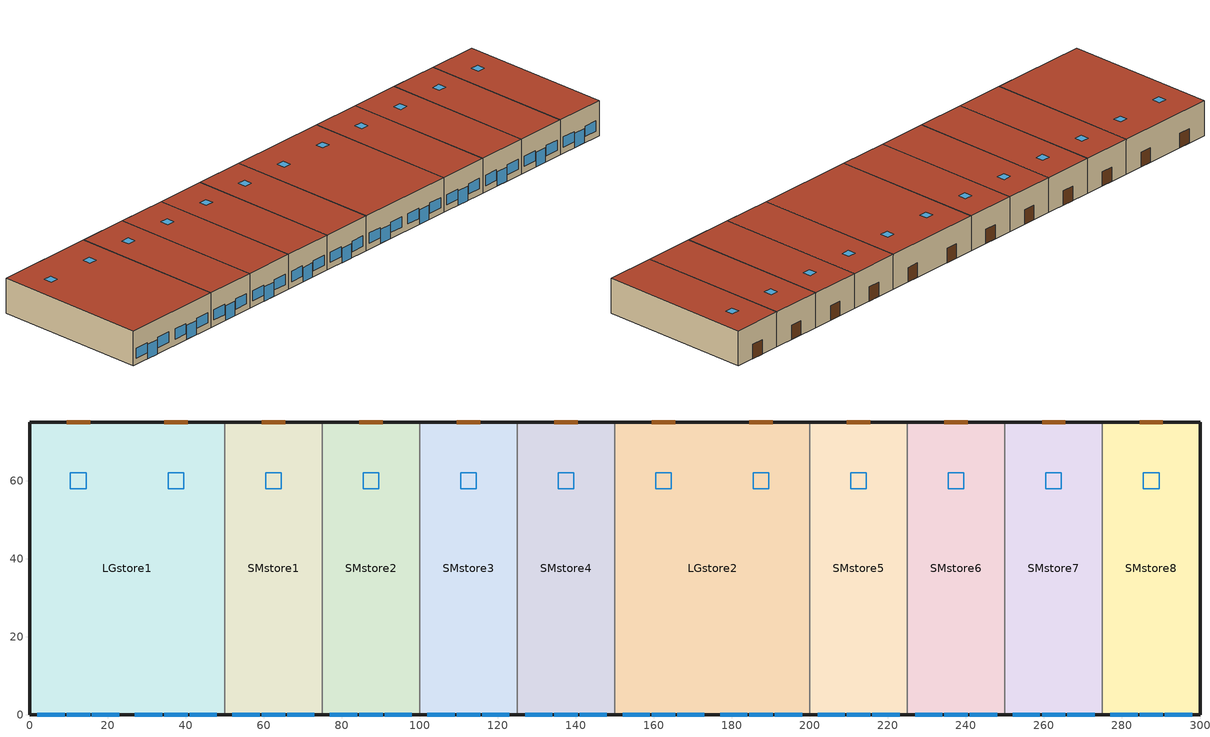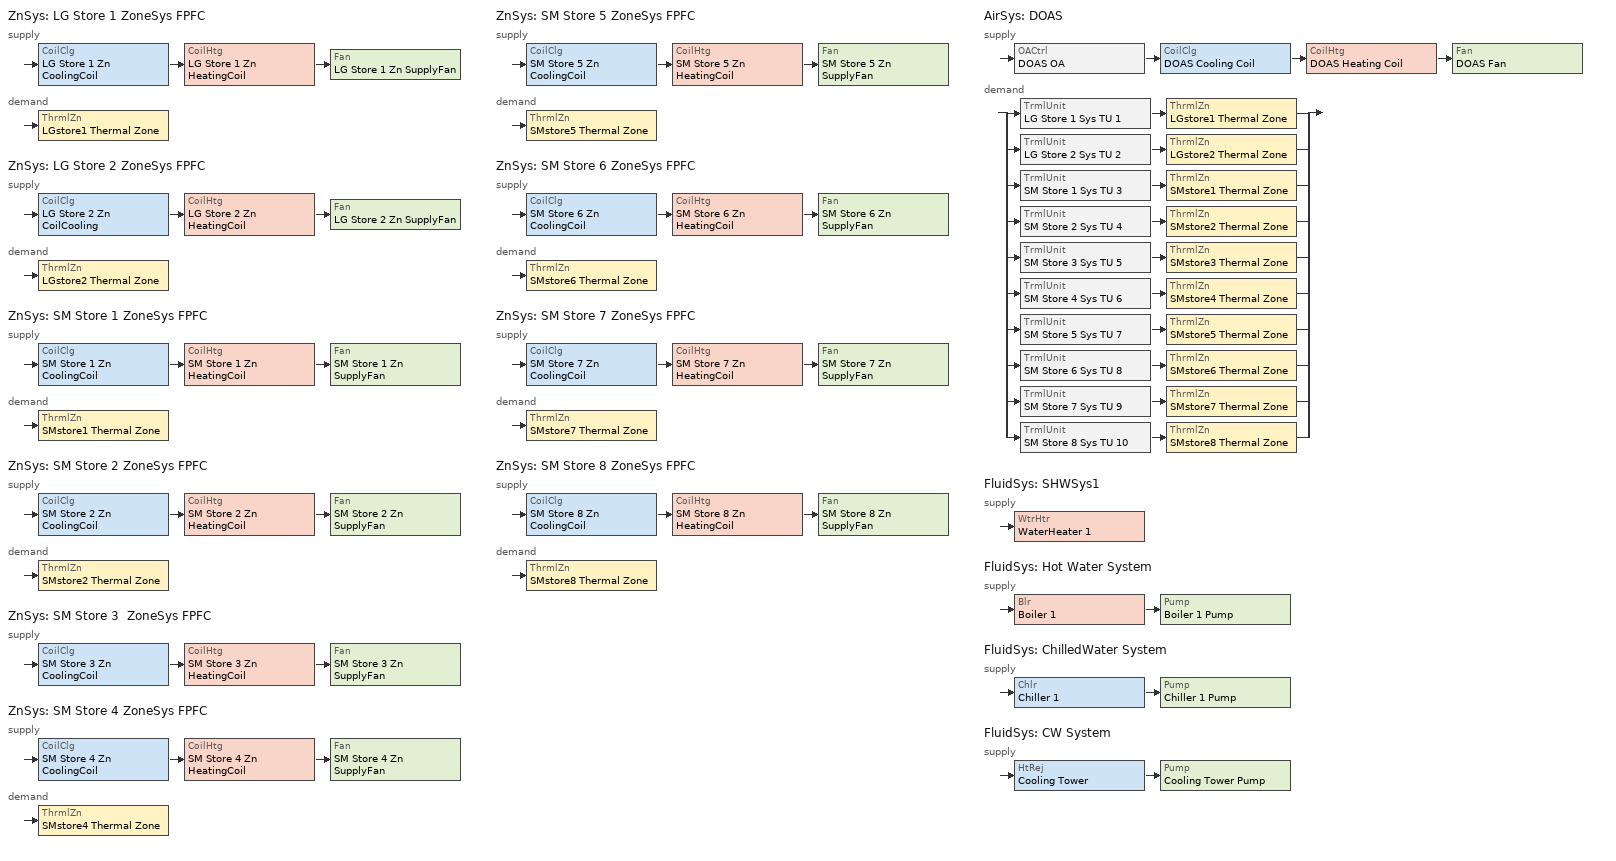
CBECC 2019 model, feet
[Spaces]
LGstore1
 floor ground (Slab Floor): 50,75 50,0 0,0 0,75 z0
 wall outside (Metal Framed Wall): 50,75 0,75 0,0 50,0 z0:16.99
 wall to SMstore1 (Interior Wall): 50,0 50,75 z0:16.99
 window (NACM VertFenestration Fixed): 9.51,0 15.52,0 / 34.51,0 40.52,0 z0:6.99; 2,0 8.99,0 / 16.01,0 23,0 / 27,0 33.99,0 / 41.01,0 48,0 z2.99:7.97
 door (NACM Door): 15.52,75 9.51,75 / 40.52,75 34.51,75 z0:6.99
 roof outside (Roof): 50,0 50,75 0,75 0,0 z16.99
 skylight (NACM Skylight Curb Metal Frame): 14.5,58 14.5,62 10.5,62 10.5,58 z16.99; 39.5,58 39.5,62 35.5,62 35.5,58 z16.99
SMstore1
 floor ground (Slab Floor): 75,75 75,0 50,0 50,75 z0
 wall outside (Metal Framed Wall): 50,0 75,0 / 75,75 50,75 z0:16.99
 wall to SMstore2 (Interior Wall): 75,0 75,75 z0:16.99
 window (NACM VertFenestration Fixed): 59.51,0 65.52,0 z0:6.99; 52,0 58.99,0 / 66.01,0 73,0 z2.99:7.97
 door (NACM Door): 65.52,75 59.51,75 z0:6.99
 roof outside (Roof): 75,0 75,75 50,75 50,0 z16.99
 skylight (NACM Skylight Curb Metal Frame): 64.5,58 64.5,62 60.5,62 60.5,58 z16.99
LGstore2
 floor ground (Slab Floor): 200,75 200,0 150,0 150,75 z0
 wall outside (Metal Framed Wall): 150,0 200,0 / 200,75 150,75 z0:16.99
 wall to SMstore4 (Interior Wall): 150,75 150,0 z0:16.99
 wall to SMstore5 (Interior Wall): 200,0 200,75 z0:16.99
 window (NACM VertFenestration Fixed): 159.51,0 165.49,0 / 184.51,0 190.49,0 z0:6.99; 152,0 158.99,0 / 166.01,0 173,0 / 177,0 183.99,0 / 191.01,0 198,0 z2.99:7.97
 door (NACM Door): 165.49,75 159.51,75 / 190.49,75 184.51,75 z0:6.99
 roof outside (Roof): 200,0 200,75 150,75 150,0 z16.99
 skylight (NACM Skylight Curb Metal Frame): 164.5,58 164.5,62 160.5,62 160.5,58 z16.99; 189.5,58 189.5,62 185.5,62 185.5,58 z16.99
SMstore4
 floor ground (Slab Floor): 150,75 150,0 125,0 125,75 z0
 wall outside (Metal Framed Wall): 125,0 150,0 / 150,75 125,75 z0:16.99
 wall to SMstore3 (Interior Wall): 125,75 125,0 z0:16.99
 window (NACM VertFenestration Fixed): 134.51,0 140.49,0 z0:6.99; 127,0 133.99,0 / 141.01,0 148,0 z2.99:7.97
 door (NACM Door): 140.49,75 134.51,75 z0:6.99
 roof outside (Roof): 150,0 150,75 125,75 125,0 z16.99
 skylight (NACM Skylight Curb Metal Frame): 139.5,58 139.5,62 135.5,62 135.5,58 z16.99
SMstore5
 floor ground (Slab Floor): 225,75 225,0 200,0 200,75 z0
 wall outside (Metal Framed Wall): 200,0 225,0 / 225,75 200,75 z0:16.99
 wall to SMstore6 (Interior Wall): 225,0 225,75 z0:16.99
 window (NACM VertFenestration Fixed): 209.51,0 215.49,0 z0:6.99; 202,0 208.99,0 / 216.01,0 223,0 z2.99:7.97
 door (NACM Door): 215.49,75 209.51,75 z0:6.99
 roof outside (Roof): 225,0 225,75 200,75 200,0 z16.99
 skylight (NACM Skylight Curb Metal Frame): 214.5,58 214.5,62 210.5,62 210.5,58 z16.99
SMstore2
 floor ground (Slab Floor): 100,75 100,0 75,0 75,75 z0
 wall outside (Metal Framed Wall): 75,0 100,0 / 100,75 75,75 z0:16.99
 wall to SMstore3 (Interior Wall): 100,0 100,75 z0:16.99
 window (NACM VertFenestration Fixed): 84.51,0 90.49,0 z0:6.99; 77,0 83.99,0 / 91.01,0 98,0 z2.99:7.97
 door (NACM Door): 90.49,75 84.51,75 z0:6.99
 roof outside (Roof): 100,0 100,75 75,75 75,0 z16.99
 skylight (NACM Skylight Curb Metal Frame): 89.5,58 89.5,62 85.5,62 85.5,58 z16.99
SMstore3
 floor ground (Slab Floor): 125,75 125,0 100,0 100,75 z0
 wall outside (Metal Framed Wall): 100,0 125,0 / 125,75 100,75 z0:16.99
 window (NACM VertFenestration Fixed): 109.51,0 115.49,0 z0:6.99; 102,0 108.99,0 / 116.01,0 123,0 z2.99:7.97
 door (NACM Door): 115.49,75 109.51,75 z0:6.99
 roof outside (Roof): 125,0 125,75 100,75 100,0 z16.99
 skylight (NACM Skylight Curb Metal Frame): 114.5,58 114.5,62 110.5,62 110.5,58 z16.99
SMstore6
 floor ground (Slab Floor): 250,75 250,0 225,0 225,75 z0
 wall outside (Metal Framed Wall): 225,0 250,0 / 250,75 225,75 z0:16.99
 wall to SMstore7 (Interior Wall): 250,0 250,75 z0:16.99
 window (NACM VertFenestration Fixed): 234.51,0 240.49,0 z0:6.99; 227,0 233.99,0 / 241.01,0 248,0 z2.99:7.97
 door (NACM Door): 240.49,75 234.51,75 z0:6.99
 roof outside (Roof): 250,0 250,75 225,75 225,0 z16.99
 skylight (NACM Skylight Curb Metal Frame): 239.5,58 239.5,62 235.5,62 235.5,58 z16.99
SMstore7
 floor ground (Slab Floor): 275,75 275,0 250,0 250,75 z0
 wall outside (Metal Framed Wall): 250,0 275,0 / 275,75 250,75 z0:16.99
 wall to SMstore8 (Interior Wall): 275,0 275,75 z0:16.99
 window (NACM VertFenestration Fixed): 259.51,0 265.49,0 z0:6.99; 252,0 258.99,0 / 266.01,0 273,0 z2.99:7.97
 door (NACM Door): 265.49,75 259.51,75 z0:6.99
 roof outside (Roof): 275,0 275,75 250,75 250,0 z16.99
 skylight (NACM Skylight Curb Metal Frame): 264.5,58 264.5,62 260.5,62 260.5,58 z16.99
SMstore8
 floor ground (Slab Floor): 300,75 300,0 275,0 275,75 z0
 wall outside (Metal Framed Wall): 275,0 300,0 300,75 275,75 z0:16.99
 window (NACM VertFenestration Fixed): 284.51,0 290.49,0 z0:6.99; 277,0 283.99,0 / 291.01,0 298,0 z2.99:7.97
 door (NACM Door): 290.49,75 284.51,75 z0:6.99
 roof outside (Roof): 300,0 300,75 275,75 275,0 z16.99
 skylight (NACM Skylight Curb Metal Frame): 289.5,58 289.5,62 285.5,62 285.5,58 z16.99
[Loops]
ZnSys 'LG Store 1 ZoneSys FPFC'
 supply: CoilClg 'LG Store 1 Zn CoolingCoil' > CoilHtg 'LG Store 1 Zn HeatingCoil' > Fan 'LG Store 1 Zn SupplyFan'
 demand: ThrmlZn 'LGstore1 Thermal Zone'
ZnSys 'LG Store 2 ZoneSys FPFC'
 supply: CoilClg 'LG Store 2 Zn CoilCooling' > CoilHtg 'LG Store 2 Zn HeatingCoil' > Fan 'LG Store 2 Zn SupplyFan'
 demand: ThrmlZn 'LGstore2 Thermal Zone'
ZnSys 'SM Store 1 ZoneSys FPFC'
 supply: CoilClg 'SM Store 1 Zn CoolingCoil' > CoilHtg 'SM Store 1 Zn HeatingCoil' > Fan 'SM Store 1 Zn SupplyFan'
 demand: ThrmlZn 'SMstore1 Thermal Zone'
ZnSys 'SM Store 2 ZoneSys FPFC'
 supply: CoilClg 'SM Store 2 Zn CoolingCoil' > CoilHtg 'SM Store 2 Zn HeatingCoil' > Fan 'SM Store 2 Zn SupplyFan'
 demand: ThrmlZn 'SMstore2 Thermal Zone'
ZnSys 'SM Store 3  ZoneSys FPFC'
 supply: CoilClg 'SM Store 3 Zn CoolingCoil' > CoilHtg 'SM Store 3 Zn HeatingCoil' > Fan 'SM Store 3 Zn SupplyFan'
ZnSys 'SM Store 4 ZoneSys FPFC'
 supply: CoilClg 'SM Store 4 Zn CoolingCoil' > CoilHtg 'SM Store 4 Zn HeatingCoil' > Fan 'SM Store 4 Zn SupplyFan'
 demand: ThrmlZn 'SMstore4 Thermal Zone'
ZnSys 'SM Store 5 ZoneSys FPFC'
 supply: CoilClg 'SM Store 5 Zn CoolingCoil' > CoilHtg 'SM Store 5 Zn HeatingCoil' > Fan 'SM Store 5 Zn SupplyFan'
 demand: ThrmlZn 'SMstore5 Thermal Zone'
ZnSys 'SM Store 6 ZoneSys FPFC'
 supply: CoilClg 'SM Store 6 Zn CoolingCoil' > CoilHtg 'SM Store 6 Zn HeatingCoil' > Fan 'SM Store 6 Zn SupplyFan'
 demand: ThrmlZn 'SMstore6 Thermal Zone'
ZnSys 'SM Store 7 ZoneSys FPFC'
 supply: CoilClg 'SM Store 7 Zn CoolingCoil' > CoilHtg 'SM Store 7 Zn HeatingCoil' > Fan 'SM Store 7 Zn SupplyFan'
 demand: ThrmlZn 'SMstore7 Thermal Zone'
ZnSys 'SM Store 8 ZoneSys FPFC'
 supply: CoilClg 'SM Store 8 Zn CoolingCoil' > CoilHtg 'SM Store 8 Zn HeatingCoil' > Fan 'SM Store 8 Zn SupplyFan'
 demand: ThrmlZn 'SMstore8 Thermal Zone'
AirSys 'DOAS'
 supply: OACtrl 'DOAS OA' > CoilClg 'DOAS Cooling Coil' > CoilHtg 'DOAS Heating Coil' > Fan 'DOAS Fan'
 demand: split
  | TrmlUnit 'LG Store 1 Sys TU 1' > ThrmlZn 'LGstore1 Thermal Zone'
  | TrmlUnit 'LG Store 2 Sys TU 2' > ThrmlZn 'LGstore2 Thermal Zone'
  | TrmlUnit 'SM Store 1 Sys TU 3' > ThrmlZn 'SMstore1 Thermal Zone'
  | TrmlUnit 'SM Store 2 Sys TU 4' > ThrmlZn 'SMstore2 Thermal Zone'
  | TrmlUnit 'SM Store 3 Sys TU 5' > ThrmlZn 'SMstore3 Thermal Zone'
  | TrmlUnit 'SM Store 4 Sys TU 6' > ThrmlZn 'SMstore4 Thermal Zone'
  | TrmlUnit 'SM Store 5 Sys TU 7' > ThrmlZn 'SMstore5 Thermal Zone'
  | TrmlUnit 'SM Store 6 Sys TU 8' > ThrmlZn 'SMstore6 Thermal Zone'
  | TrmlUnit 'SM Store 7 Sys TU 9' > ThrmlZn 'SMstore7 Thermal Zone'
  | TrmlUnit 'SM Store 8 Sys TU 10' > ThrmlZn 'SMstore8 Thermal Zone'
FluidSys 'SHWSys1'
 supply: WtrHtr 'WaterHeater 1'
FluidSys 'Hot Water System'
 supply: Blr 'Boiler 1' > Pump 'Boiler 1 Pump'
FluidSys 'ChilledWater System'
 supply: Chlr 'Chiller 1' > Pump 'Chiller 1 Pump'
FluidSys 'CW System'
 supply: HtRej 'Cooling Tower' > Pump 'Cooling Tower Pump'
[Proj]
1010515-RetlStrp-FPFC: ZipCode=92262; WeatherStation=PALM-SPRINGS-INTL_722868; AutoHardSizeAirFlowPerSqFt=1.5; AutoHardSizeAirFlowPerTon=425; CompType=NewComplete
[Bldg]
Strip Mall: TotStoryCnt=1; AboveGrdStoryCnt=1
[Mat]
Name | CodeCat | CodeItem
Stucco - 7/8 in | Plastering Materials | Stucco - 7/8 in.
Building Paper - 1/16 in | Building Membrane | Building Paper - 1/16 in.
Air - Metal Wall Framing - 16 or 24 in OC; Stud Wall | Air | Air - Metal Wall Framing - 16 or 24 in. OC
Gypsum Board - 1/2 in | Bldg Board and Siding | Gypsum Board - 1/2 in.
Expanded Polystyrene - EPS - 3 1/3 in | Insulation Board | Expanded Polystyrene - EPS - 3 1/3 in. R14
Metal Standing Seam - 1/16 in | Roofing | Metal Standing Seam - 1/16 in.
Expanded Polystyrene - EPS - 6 7/8 in | Insulation Board | Expanded Polystyrene - EPS - 6 7/8 in. R29
[FenCons] FenProdType=FixedWindow; AssmContext=Manufactured; CertificationMthd=NFRCRated; SHGC=0.25
Name | FenType | SkyltGlz | SkyltCurb | Diffusing | UFactor | VT | GlzTint | WinDivider
NACM Skylight Curb Metal Frame | Skylight | Glass | CurbMounted | 0 | 0.58 | 0.49
NACM VertFenestration Fixed | VerticalFenestration |  |  |  | 0.36 | 0.42 | TintedGlazing | DividerBtwnPanesLessThan7_16in
[ConsAssm]
Name | CompatibleSurfType | MatRef[1] | MatRef[2] | MatRef[3] | MatRef[4] | MatRef[5] | SlabType | SlabInsOrientation | SlabInsThrmlR
Metal Framed Wall | ExteriorWall | Stucco - 7/8 in | Building Paper - 1/16 in | Expanded Polystyrene - EPS - 3 1/3 in | Air - Metal Wall Framing - 16 or 24 in OC | Gypsum Board - 1/2 in
Interior Wall | InteriorWall | Gypsum Board - 1/2 in | Stud Wall | Gypsum Board - 1/2 in
Slab Floor | UndergroundFloor |  |  |  |  |  | UnheatedSlabOnGrade | 12inHorizontal | R5
Roof | Roof | Metal Standing Seam - 1/16 in | Expanded Polystyrene - EPS - 6 7/8 in
[DrCons]
NACM Door: Type=MetalInsulatedSwingingDoor; CertificationMthd=NFRCRated; UFactor=0.36; Open=Swinging
[Story]
Building Story 1
[Spc] Story=Building Story 1; SpcFuncDefaultsRef=StripMall_Defaults; SecSide100PctControlled=1; SHWFluidSegRef=SHWSys1 Supply
Name | ThrmlZnRef | Vol
LGstore1 | LGstore1 Thermal Zone | 63730.3
LGstore2 | LGstore2 Thermal Zone | 63730.3
SMstore1 | SMstore1 Thermal Zone | 31865.2
SMstore2 | SMstore2 Thermal Zone | 31865.2
SMstore3 | SMstore3 Thermal Zone | 31865.2
SMstore4 | SMstore4 Thermal Zone | 31865.2
SMstore5 | SMstore5 Thermal Zone | 31865.2
SMstore6 | SMstore6 Thermal Zone | 31865.2
SMstore7 | SMstore7 Thermal Zone | 31865.2
SMstore8 | SMstore8 Thermal Zone | 31865.2
[ThrmlZn] Type=Conditioned; VentSysRef=DOAS; VentCtrlMthd=CO2Sensors
Name | PriAirCondgSysRef
LGstore1 Thermal Zone | LG Store 1 ZoneSys FPFC
LGstore2 Thermal Zone | LG Store 2 ZoneSys FPFC
SMstore1 Thermal Zone | SM Store 1 ZoneSys FPFC
SMstore2 Thermal Zone | SM Store 2 ZoneSys FPFC
SMstore3 Thermal Zone | SM Store 3 ZoneSys FPFC
SMstore4 Thermal Zone | SM Store 4 ZoneSys FPFC
SMstore5 Thermal Zone | SM Store 5 ZoneSys FPFC
SMstore6 Thermal Zone | SM Store 6 ZoneSys FPFC
SMstore7 Thermal Zone | SM Store 7 ZoneSys FPFC
SMstore8 Thermal Zone | SM Store 8 ZoneSys FPFC
[ZnSys] Type=FPFC
LG Store 1 ZoneSys FPFC; LG Store 2 ZoneSys FPFC; SM Store 1 ZoneSys FPFC; SM Store 2 ZoneSys FPFC; SM Store 3  ZoneSys FPFC; SM Store 4 ZoneSys FPFC; SM Store 5 ZoneSys FPFC; SM Store 6 ZoneSys FPFC; SM Store 7 ZoneSys FPFC; SM Store 8 ZoneSys FPFC
[CoilClg] Type=ChilledWater; FluidSegInRef=ChW Supply; FluidSegOutRef=ChW Return
Name | Sys
LG Store 1 Zn CoolingCoil | LG Store 1 ZoneSys FPFC
LG Store 2 Zn CoilCooling | LG Store 2 ZoneSys FPFC
SM Store 1 Zn CoolingCoil | SM Store 1 ZoneSys FPFC
SM Store 2 Zn CoolingCoil | SM Store 2 ZoneSys FPFC
SM Store 3 Zn CoolingCoil | SM Store 3  ZoneSys FPFC
SM Store 4 Zn CoolingCoil | SM Store 4 ZoneSys FPFC
SM Store 5 Zn CoolingCoil | SM Store 5 ZoneSys FPFC
SM Store 6 Zn CoolingCoil | SM Store 6 ZoneSys FPFC
SM Store 7 Zn CoolingCoil | SM Store 7 ZoneSys FPFC
SM Store 8 Zn CoolingCoil | SM Store 8 ZoneSys FPFC
DOAS Cooling Coil | DOAS
[CoilHtg] Type=HotWater; FluidSegInRef=HotWater Supply; FluidSegOutRef=HotWater Return
Name | Sys
LG Store 1 Zn HeatingCoil | LG Store 1 ZoneSys FPFC
LG Store 2 Zn HeatingCoil | LG Store 2 ZoneSys FPFC
SM Store 1 Zn HeatingCoil | SM Store 1 ZoneSys FPFC
SM Store 2 Zn HeatingCoil | SM Store 2 ZoneSys FPFC
SM Store 3 Zn HeatingCoil | SM Store 3  ZoneSys FPFC
SM Store 4 Zn HeatingCoil | SM Store 4 ZoneSys FPFC
SM Store 5 Zn HeatingCoil | SM Store 5 ZoneSys FPFC
SM Store 6 Zn HeatingCoil | SM Store 6 ZoneSys FPFC
SM Store 7 Zn HeatingCoil | SM Store 7 ZoneSys FPFC
SM Store 8 Zn HeatingCoil | SM Store 8 ZoneSys FPFC
DOAS Heating Coil | DOAS
[Fan] ModelingMthd=StaticPressure; FlowEff=0.6; MtrEff=0.95
Name | Sys | TotStaticPress
LG Store 1 Zn SupplyFan | LG Store 1 ZoneSys FPFC | 1.5
LG Store 2 Zn SupplyFan | LG Store 2 ZoneSys FPFC | 1.5
SM Store 1 Zn SupplyFan | SM Store 1 ZoneSys FPFC | 1.5
SM Store 2 Zn SupplyFan | SM Store 2 ZoneSys FPFC | 1.5
SM Store 3 Zn SupplyFan | SM Store 3  ZoneSys FPFC | 1.5
SM Store 4 Zn SupplyFan | SM Store 4 ZoneSys FPFC | 1.5
SM Store 5 Zn SupplyFan | SM Store 5 ZoneSys FPFC | 1.5
SM Store 6 Zn SupplyFan | SM Store 6 ZoneSys FPFC | 1.5
SM Store 7 Zn SupplyFan | SM Store 7 ZoneSys FPFC | 1.5
SM Store 8 Zn SupplyFan | SM Store 8 ZoneSys FPFC | 1.5
DOAS Fan | DOAS | 1.6
[AirSys]
DOAS: Type=SZAC
[AirSeg] Sys=DOAS
Name | Type
DOAS Supply Air Seg | Supply
DOAS Return Air Seg | Return
[TrmlUnit] Sys=DOAS; Type=Uncontrolled
Name | ZnServedRef
LG Store 1 Sys TU 1 | LGstore1 Thermal Zone
LG Store 2 Sys TU 2 | LGstore2 Thermal Zone
SM Store 1 Sys TU 3 | SMstore1 Thermal Zone
SM Store 2 Sys TU 4 | SMstore2 Thermal Zone
SM Store 3 Sys TU 5 | SMstore3 Thermal Zone
SM Store 4 Sys TU 6 | SMstore4 Thermal Zone
SM Store 5 Sys TU 7 | SMstore5 Thermal Zone
SM Store 6 Sys TU 8 | SMstore6 Thermal Zone
SM Store 7 Sys TU 9 | SMstore7 Thermal Zone
SM Store 8 Sys TU 10 | SMstore8 Thermal Zone
[OACtrl]
DOAS OA: Sys=DOAS; EconoCtrlMthd=DifferentialDryBulb; EconoIntegration=Integrated; EconoHiTempLockout=80
[SpcFuncDefaults]
StripMall_Defaults: SpcFunc=Retail Sales Area (Retail Merchandise Sales)
[FluidSys]
Name | Type | CtrlType
SHWSys1 | ServiceHotWater
Hot Water System | HotWater
ChilledWater System | ChilledWater | DDC
CW System | CondenserWater
[WtrHtr]
WaterHeater 1: Sys=SHWSys1; FluidSegOutRef=SHWSys1 Supply; FluidSegMakeupRef=SHWSys1 MuniInlet; EF=0.637; RE=0.78; ThrmlEff=0.8
[FluidSeg]
Name | Sys | Type | Src
SHWSys1 MuniInlet | SHWSys1 | MakeupFluid | MunicipalWater
SHWSys1 Supply | SHWSys1 | PrimarySupply
HotWater Return | Hot Water System | PrimaryReturn
HotWater Supply | Hot Water System | PrimarySupply
ChW Return | ChilledWater System | PrimaryReturn
ChW Supply | ChilledWater System | PrimarySupply
CW Return | CW System | PrimaryReturn
CW Supply | CW System | PrimarySupply
[Blr]
Boiler 1: Sys=Hot Water System; Type=HotWater; FuelSrc=Gas; DraftType=MechanicalNoncondensing; FluidSegInRef=HotWater Return; FluidSegOutRef=HotWater Supply
[Pump] MtrEff=0.9
Name | Sys | TotHd | SpdCtrl
Boiler 1 Pump | Hot Water System | 40
Chiller 1 Pump | ChilledWater System | 30 | VariableSpeed
Cooling Tower Pump | CW System | 40
[Chlr]
Chiller 1: Sys=ChilledWater System; Type=Centrifugal; FuelSrc=Electric; CndsrType=Fluid; CndsrFluidSegInRef=CW Supply; CndsrFluidSegOutRef=CW Return; EvapFluidSegInRef=ChW Return; EvapFluidSegOutRef=ChW Supply; KwPerTon=0.59; IPLVKwPerTon=0.4
[HtRej]
Cooling Tower: Sys=CW System; FluidSegInRef=CW Return; FluidSegOutRef=CW Supply
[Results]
End Use | Proposed Design Site (MWh) | Proposed Design Site (MBtu) | Proposed Design TDV (kBtu/ft²-yr) | Standard Design Site (MWh) | Standard Design Site (MBtu) | Standard Design TDV (kBtu/ft²-yr) | Compliance TDV Margin (kBtu/ft²-yr)
Space Heating | 0.0 | 7.2 | 0.53 | 0.0 | 74.0 | 4.69 | 4.16
Space Cooling | 69.0 | -- | 85.17 | 131.6 | -- | 180.86 | 95.69
Indoor Fans | 60.3 | -- | 61.93 | 48.6 | -- | 57.05 | -4.88
Heat Rejection | 0.9 | -- | 1.71 | -- | -- | -- | -1.71
Pumps & Misc. | 22.2 | -- | 24.56 | 0.5 | -- | 0.41 | -24.15
Domestic Hot Water | -- | 111.7 | 7.20 | -- | 110.2 | 7.10 | -0.10
Indoor Lighting | 93.4 | -- | 101.54 | 93.4 | -- | 101.54 | --
COMPLIANCE TOTAL | 245.8 | 118.9 | 282.64 | 274.1 | 184.2 | 351.65 | 69.01
Receptacle | 81.8 | -- | 89.23 | 81.8 | -- | 89.23 | 
Process | -- | -- | -- | -- | -- | -- | 
Other Ltg | -- | -- | -- | -- | -- | -- | 
TOTAL | 327.6 | 118.9 | 371.87 | 355.9 | 184.2 | 440.88 | 
PASS
